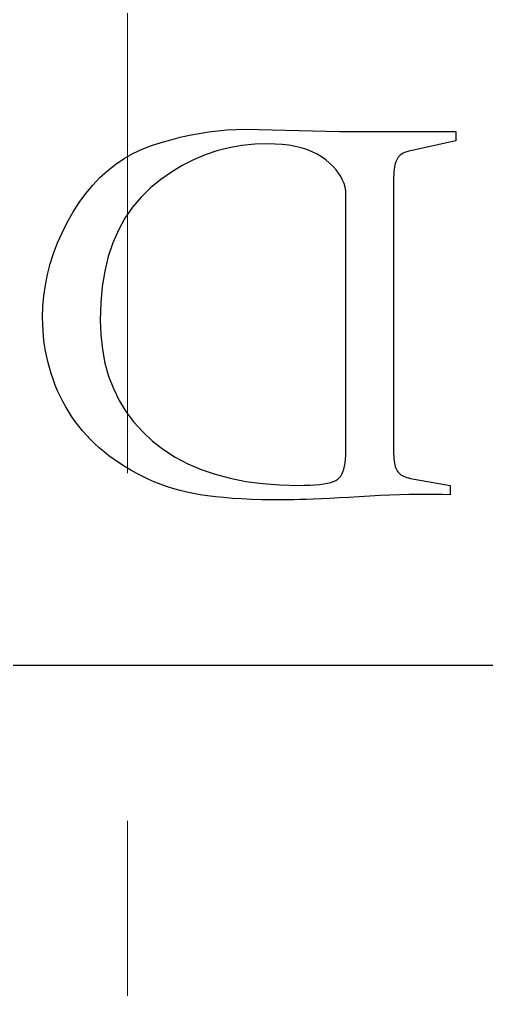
# Model space of a CAD drawing. Header units: millimetres. Extents: x -105 to 105, y -148 to 148.
# Drawn here: x -3.15 to -0.45, y 83.44 to 89.02 of the extents above; entities that cross this region are included whole.
import ezdxf

# ---------------------------------------------------------------- set-up
doc = ezdxf.new("R2010")
doc.units = ezdxf.units.MM
doc.linetypes.add('点画线', pattern=[18, 12, -2, 2, -2])
doc.layers.get('0').update_dxf_attribs({"lineweight": 18})

msp = doc.modelspace()

# ---------------------------------------------------------------- linework, layer by layer
at = {"linetype": '点画线'}
msp.add_line((-2.5231, 116.4128), (-2.5231, 80.5244), dxfattribs=at)
at = {"color": 7, "lineweight": 30, "ltscale": 0.001396}
msp.add_line((-2.2191, 88.3451), (-2.1646, 88.3573), dxfattribs=at)
at = {"color": 7, "lineweight": 30, "ltscale": 0.001378}
msp.add_line((-2.1646, 88.3573), (-2.1104, 88.3676), dxfattribs=at)
at = {"color": 7, "lineweight": 30, "ltscale": 0.001362}
msp.add_line((-2.1104, 88.3676), (-2.0566, 88.376), dxfattribs=at)
at = {"color": 7, "lineweight": 30, "ltscale": 0.001347}
msp.add_line((-2.0566, 88.376), (-2.0032, 88.3826), dxfattribs=at)
at = {"color": 7, "lineweight": 30, "ltscale": 0.001334}
msp.add_line((-2.0032, 88.3826), (-1.95, 88.3873), dxfattribs=at)
at = {"color": 7, "lineweight": 30, "ltscale": 0.001322}
msp.add_line((-1.95, 88.3873), (-1.8972, 88.3901), dxfattribs=at)
at = {"color": 7, "lineweight": 30, "ltscale": 0.001312}
msp.add_line((-1.8972, 88.3901), (-1.8448, 88.3911), dxfattribs=at)
at = {"color": 7, "lineweight": 30, "ltscale": 0.01358}
msp.add_line((-1.8448, 88.3911), (-1.3017, 88.3777), dxfattribs=at)
at = {"color": 7, "lineweight": 30, "ltscale": 0.016761}
msp.add_line((-1.3017, 88.3777), (-0.6313, 88.3777), dxfattribs=at)
at = {"color": 7, "lineweight": 30, "ltscale": 0.001341}
for p, q in [((-0.6313, 88.3777), (-0.6313, 88.324)), ((-0.6648, 86.3429), (-0.6648, 86.2892))]:
    msp.add_line(p, q, dxfattribs=at)
at = {"color": 7, "lineweight": 30, "ltscale": 0.00146}
msp.add_line((-2.4391, 88.2765), (-2.3845, 88.2972), dxfattribs=at)
at = {"color": 7, "lineweight": 30, "ltscale": 0.001457}
for p, q in [((-2.3845, 88.2972), (-2.329, 88.315)), ((-2.5904, 88.1907), (-2.5421, 88.2232))]:
    msp.add_line(p, q, dxfattribs=at)
at = {"color": 7, "lineweight": 30, "ltscale": 0.001435}
msp.add_line((-2.329, 88.315), (-2.2739, 88.331), dxfattribs=at)
at = {"color": 7, "lineweight": 30, "ltscale": 0.001415}
msp.add_line((-2.2739, 88.331), (-2.2191, 88.3451), dxfattribs=at)
at = {"color": 7, "lineweight": 30, "ltscale": 0.001836}
msp.add_line((-1.8644, 88.2971), (-1.9368, 88.2845), dxfattribs=at)
at = {"color": 7, "lineweight": 30, "ltscale": 0.001866}
msp.add_line((-1.7902, 88.3047), (-1.8644, 88.2971), dxfattribs=at)
at = {"color": 7, "lineweight": 30, "ltscale": 0.001905}
msp.add_line((-1.714, 88.3073), (-1.7902, 88.3047), dxfattribs=at)
at = {"color": 7, "lineweight": 30, "ltscale": 0.001064}
msp.add_line((-1.6715, 88.3063), (-1.714, 88.3073), dxfattribs=at)
at = {"color": 7, "lineweight": 30, "ltscale": 0.001015}
msp.add_line((-1.631, 88.3036), (-1.6715, 88.3063), dxfattribs=at)
at = {"color": 7, "lineweight": 30, "ltscale": 0.000968372}
msp.add_line((-1.5925, 88.299), (-1.631, 88.3036), dxfattribs=at)
at = {"color": 7, "lineweight": 30, "ltscale": 0.000924722}
msp.add_line((-1.5561, 88.2925), (-1.5925, 88.299), dxfattribs=at)
at = {"color": 7, "lineweight": 30, "ltscale": 0.000883964}
msp.add_line((-1.5217, 88.2842), (-1.5561, 88.2925), dxfattribs=at)
at = {"color": 7, "lineweight": 30, "ltscale": 0.00669}
msp.add_line((-0.6313, 88.324), (-0.8928, 88.267), dxfattribs=at)
at = {"color": 7, "lineweight": 30, "ltscale": 0.00145}
msp.add_line((-2.5421, 88.2232), (-2.4916, 88.2518), dxfattribs=at)
at = {"color": 7, "lineweight": 30, "ltscale": 0.001451}
msp.add_line((-2.4916, 88.2518), (-2.4391, 88.2765), dxfattribs=at)
at = {"color": 7, "lineweight": 30, "ltscale": 0.001804}
msp.add_line((-2.0757, 88.244), (-2.1423, 88.2161), dxfattribs=at)
at = {"color": 7, "lineweight": 30, "ltscale": 0.001805}
msp.add_line((-2.0072, 88.2668), (-2.0757, 88.244), dxfattribs=at)
at = {"color": 7, "lineweight": 30, "ltscale": 0.001815}
msp.add_line((-1.9368, 88.2845), (-2.0072, 88.2668), dxfattribs=at)
at = {"color": 7, "lineweight": 30, "ltscale": 0.000847148}
msp.add_line((-1.4894, 88.2741), (-1.5217, 88.2842), dxfattribs=at)
at = {"color": 7, "lineweight": 30, "ltscale": 0.000814349}
msp.add_line((-1.4591, 88.2621), (-1.4894, 88.2741), dxfattribs=at)
at = {"color": 7, "lineweight": 30, "ltscale": 0.000786146}
msp.add_line((-1.4309, 88.2483), (-1.4591, 88.2621), dxfattribs=at)
at = {"color": 7, "lineweight": 30, "ltscale": 0.000763208}
msp.add_line((-1.4047, 88.2326), (-1.4309, 88.2483), dxfattribs=at)
at = {"color": 7, "lineweight": 30, "ltscale": 0.000200388}
msp.add_line((-0.9582, 88.2359), (-0.9635, 88.2299), dxfattribs=at)
at = {"color": 7, "lineweight": 30, "ltscale": 0.000203115}
msp.add_line((-0.9522, 88.2415), (-0.9582, 88.2359), dxfattribs=at)
at = {"color": 7, "lineweight": 30, "ltscale": 0.000207572}
msp.add_line((-0.9457, 88.2465), (-0.9522, 88.2415), dxfattribs=at)
at = {"color": 7, "lineweight": 30, "ltscale": 0.000214032}
msp.add_line((-0.9384, 88.2511), (-0.9457, 88.2465), dxfattribs=at)
at = {"color": 7, "lineweight": 30, "ltscale": 0.000222076}
msp.add_line((-0.9306, 88.2552), (-0.9384, 88.2511), dxfattribs=at)
at = {"color": 7, "lineweight": 30, "ltscale": 0.000231213}
msp.add_line((-0.9221, 88.2589), (-0.9306, 88.2552), dxfattribs=at)
at = {"color": 7, "lineweight": 30, "ltscale": 0.00024183}
msp.add_line((-0.9129, 88.2621), (-0.9221, 88.2589), dxfattribs=at)
at = {"color": 7, "lineweight": 30, "ltscale": 0.000253591}
msp.add_line((-0.9032, 88.2648), (-0.9129, 88.2621), dxfattribs=at)
at = {"color": 7, "lineweight": 30, "ltscale": 0.000266137}
msp.add_line((-0.8928, 88.267), (-0.9032, 88.2648), dxfattribs=at)
at = {"color": 7, "lineweight": 30, "ltscale": 0.001473}
msp.add_line((-2.6367, 88.1543), (-2.5904, 88.1907), dxfattribs=at)
at = {"color": 7, "lineweight": 30, "ltscale": 0.001834}
msp.add_line((-2.2069, 88.1832), (-2.2697, 88.1453), dxfattribs=at)
at = {"color": 7, "lineweight": 30, "ltscale": 0.001814}
msp.add_line((-2.1423, 88.2161), (-2.2069, 88.1832), dxfattribs=at)
at = {"color": 7, "lineweight": 30, "ltscale": 0.000745791}
msp.add_line((-1.3805, 88.2151), (-1.4047, 88.2326), dxfattribs=at)
at = {"color": 7, "lineweight": 30, "ltscale": 0.000719465}
msp.add_line((-1.3585, 88.1965), (-1.3805, 88.2151), dxfattribs=at)
at = {"color": 7, "lineweight": 30, "ltscale": 0.000681634}
msp.add_line((-1.3389, 88.1776), (-1.3585, 88.1965), dxfattribs=at)
at = {"color": 7, "lineweight": 30, "ltscale": 0.000309313}
msp.add_line((-0.9821, 88.187), (-0.9845, 88.1748), dxfattribs=at)
at = {"color": 7, "lineweight": 30, "ltscale": 0.000282198}
msp.add_line((-0.9793, 88.1979), (-0.9821, 88.187), dxfattribs=at)
at = {"color": 7, "lineweight": 30, "ltscale": 0.000256342}
msp.add_line((-0.976, 88.2076), (-0.9793, 88.1979), dxfattribs=at)
at = {"color": 7, "lineweight": 30, "ltscale": 0.000232092}
msp.add_line((-0.9723, 88.2161), (-0.976, 88.2076), dxfattribs=at)
at = {"color": 7, "lineweight": 30, "ltscale": 0.000210035}
msp.add_line((-0.9682, 88.2235), (-0.9723, 88.2161), dxfattribs=at)
at = {"color": 7, "lineweight": 30, "ltscale": 0.000199578}
msp.add_line((-0.9635, 88.2299), (-0.9682, 88.2235), dxfattribs=at)
at = {"color": 7, "lineweight": 30, "ltscale": 0.001496}
msp.add_line((-2.681, 88.114), (-2.6367, 88.1543), dxfattribs=at)
at = {"color": 7, "lineweight": 30, "ltscale": 0.001863}
msp.add_line((-2.2697, 88.1453), (-2.3306, 88.1023), dxfattribs=at)
at = {"color": 7, "lineweight": 30, "ltscale": 0.000646979}
msp.add_line((-1.3215, 88.1584), (-1.3389, 88.1776), dxfattribs=at)
at = {"color": 7, "lineweight": 30, "ltscale": 0.000615214}
msp.add_line((-1.3065, 88.1389), (-1.3215, 88.1584), dxfattribs=at)
at = {"color": 7, "lineweight": 30, "ltscale": 0.000588284}
msp.add_line((-1.2938, 88.1191), (-1.3065, 88.1389), dxfattribs=at)
at = {"color": 7, "lineweight": 30, "ltscale": 0.000424313}
msp.add_line((-0.9891, 88.1312), (-0.9898, 88.1142), dxfattribs=at)
at = {"color": 7, "lineweight": 30, "ltscale": 0.000395001}
msp.add_line((-0.988, 88.147), (-0.9891, 88.1312), dxfattribs=at)
at = {"color": 7, "lineweight": 30, "ltscale": 0.000365537}
msp.add_line((-0.9865, 88.1615), (-0.988, 88.147), dxfattribs=at)
at = {"color": 7, "lineweight": 30, "ltscale": 0.000337177}
msp.add_line((-0.9845, 88.1748), (-0.9865, 88.1615), dxfattribs=at)
at = {"color": 7, "lineweight": 30, "ltscale": 0.001567}
msp.add_line((-2.7631, 88.0215), (-2.7231, 88.0697), dxfattribs=at)
at = {"color": 7, "lineweight": 30, "ltscale": 0.001528}
msp.add_line((-2.7231, 88.0697), (-2.681, 88.114), dxfattribs=at)
at = {"color": 7, "lineweight": 30, "ltscale": 0.001902}
msp.add_line((-2.3306, 88.1023), (-2.3895, 88.0542), dxfattribs=at)
at = {"color": 7, "lineweight": 30, "ltscale": 0.000565761}
msp.add_line((-1.2834, 88.099), (-1.2938, 88.1191), dxfattribs=at)
at = {"color": 7, "lineweight": 30, "ltscale": 0.000548777}
msp.add_line((-1.2753, 88.0786), (-1.2834, 88.099), dxfattribs=at)
at = {"color": 7, "lineweight": 30, "ltscale": 0.000537281}
msp.add_line((-1.2695, 88.0579), (-1.2753, 88.0786), dxfattribs=at)
at = {"color": 7, "lineweight": 30, "ltscale": 0.000454173}
msp.add_line((-0.9898, 88.1142), (-0.99, 88.0961), dxfattribs=at)
at = {"color": 7, "lineweight": 30, "ltscale": 0.038885}
msp.add_line((-0.99, 88.0961), (-0.99, 86.5407), dxfattribs=at)
at = {"color": 7, "lineweight": 30, "ltscale": 0.001612}
msp.add_line((-2.8011, 87.9694), (-2.7631, 88.0215), dxfattribs=at)
at = {"color": 7, "lineweight": 30, "ltscale": 0.001914}
for p, q in [((-2.3895, 88.0542), (-2.4446, 88.001)), ((-2.6312, 86.9709), (-2.6041, 86.8993))]:
    msp.add_line(p, q, dxfattribs=at)
at = {"color": 7, "lineweight": 30, "ltscale": 0.000532216}
msp.add_line((-1.266, 88.0369), (-1.2695, 88.0579), dxfattribs=at)
at = {"color": 7, "lineweight": 30, "ltscale": 0.00053331}
msp.add_line((-1.2649, 88.0156), (-1.266, 88.0369), dxfattribs=at)
at = {"color": 7, "lineweight": 30, "ltscale": 0.036874}
msp.add_line((-1.2649, 86.5407), (-1.2649, 88.0156), dxfattribs=at)
at = {"color": 7, "lineweight": 30, "ltscale": 0.001664}
msp.add_line((-2.837, 87.9134), (-2.8011, 87.9694), dxfattribs=at)
at = {"color": 7, "lineweight": 30, "ltscale": 0.001907}
msp.add_line((-2.4446, 88.001), (-2.4939, 87.9428), dxfattribs=at)
at = {"color": 7, "lineweight": 30, "ltscale": 0.001675}
msp.add_line((-2.8701, 87.8551), (-2.837, 87.9134), dxfattribs=at)
at = {"color": 7, "lineweight": 30, "ltscale": 0.00192}
msp.add_line((-2.4939, 87.9428), (-2.5374, 87.8795), dxfattribs=at)
at = {"color": 7, "lineweight": 30, "ltscale": 0.001645}
msp.add_line((-2.8998, 87.7964), (-2.8701, 87.8551), dxfattribs=at)
at = {"color": 7, "lineweight": 30, "ltscale": 0.001951}
msp.add_line((-2.5374, 87.8795), (-2.5751, 87.8112), dxfattribs=at)
at = {"color": 7, "lineweight": 30, "ltscale": 0.001619}
msp.add_line((-2.9259, 87.7371), (-2.8998, 87.7964), dxfattribs=at)
at = {"color": 7, "lineweight": 30, "ltscale": 0.002001}
msp.add_line((-2.5751, 87.8112), (-2.607, 87.7378), dxfattribs=at)
at = {"color": 7, "lineweight": 30, "ltscale": 0.001598}
msp.add_line((-2.9486, 87.6774), (-2.9259, 87.7371), dxfattribs=at)
at = {"color": 7, "lineweight": 30, "ltscale": 0.002067}
msp.add_line((-2.607, 87.7378), (-2.6331, 87.6594), dxfattribs=at)
at = {"color": 7, "lineweight": 30, "ltscale": 0.001581}
msp.add_line((-2.9678, 87.6171), (-2.9486, 87.6774), dxfattribs=at)
at = {"color": 7, "lineweight": 30, "ltscale": 0.002149}
msp.add_line((-2.6331, 87.6594), (-2.6534, 87.5758), dxfattribs=at)
at = {"color": 7, "lineweight": 30, "ltscale": 0.001569}
msp.add_line((-2.9835, 87.5564), (-2.9678, 87.6171), dxfattribs=at)
at = {"color": 7, "lineweight": 30, "ltscale": 0.002244}
msp.add_line((-2.6534, 87.5758), (-2.6679, 87.4872), dxfattribs=at)
at = {"color": 7, "lineweight": 30, "ltscale": 0.001562}
for p, q in [((-2.9957, 87.4951), (-2.9835, 87.5564)), ((-3.0096, 87.3711), (-3.0044, 87.4333))]:
    msp.add_line(p, q, dxfattribs=at)
at = {"color": 7, "lineweight": 30, "ltscale": 0.00156}
msp.add_line((-3.0044, 87.4333), (-2.9957, 87.4951), dxfattribs=at)
at = {"color": 7, "lineweight": 30, "ltscale": 0.002351}
msp.add_line((-2.6679, 87.4872), (-2.6766, 87.3936), dxfattribs=at)
at = {"color": 7, "lineweight": 30, "ltscale": 0.00157}
msp.add_line((-3.0113, 87.3083), (-3.0096, 87.3711), dxfattribs=at)
at = {"color": 7, "lineweight": 30, "ltscale": 0.002469}
msp.add_line((-2.6766, 87.3936), (-2.6795, 87.2949), dxfattribs=at)
at = {"color": 7, "lineweight": 30, "ltscale": 0.000933769}
msp.add_line((-3.0107, 87.271), (-3.0113, 87.3083), dxfattribs=at)
at = {"color": 7, "lineweight": 30, "ltscale": 0.002167}
msp.add_line((-2.6795, 87.2949), (-2.6765, 87.2083), dxfattribs=at)
at = {"color": 7, "lineweight": 30, "ltscale": 0.000924453}
msp.add_line((-3.0089, 87.234), (-3.0107, 87.271), dxfattribs=at)
at = {"color": 7, "lineweight": 30, "ltscale": 0.000916721}
msp.add_line((-3.0059, 87.1975), (-3.0089, 87.234), dxfattribs=at)
at = {"color": 7, "lineweight": 30, "ltscale": 0.00090948}
msp.add_line((-3.0017, 87.1614), (-3.0059, 87.1975), dxfattribs=at)
at = {"color": 7, "lineweight": 30, "ltscale": 0.002084}
msp.add_line((-2.6765, 87.2083), (-2.6674, 87.1254), dxfattribs=at)
at = {"color": 7, "lineweight": 30, "ltscale": 0.000903636}
msp.add_line((-2.9963, 87.1256), (-3.0017, 87.1614), dxfattribs=at)
at = {"color": 7, "lineweight": 30, "ltscale": 0.000898745}
msp.add_line((-2.9896, 87.0903), (-2.9963, 87.1256), dxfattribs=at)
at = {"color": 7, "lineweight": 30, "ltscale": 0.002014}
msp.add_line((-2.6674, 87.1254), (-2.6523, 87.0463), dxfattribs=at)
at = {"color": 7, "lineweight": 30, "ltscale": 0.00089497}
msp.add_line((-2.9818, 87.0554), (-2.9896, 87.0903), dxfattribs=at)
at = {"color": 7, "lineweight": 30, "ltscale": 0.000892412}
msp.add_line((-2.9727, 87.0208), (-2.9818, 87.0554), dxfattribs=at)
at = {"color": 7, "lineweight": 30, "ltscale": 0.000890892}
msp.add_line((-2.9625, 86.9867), (-2.9727, 87.0208), dxfattribs=at)
at = {"color": 7, "lineweight": 30, "ltscale": 0.001956}
msp.add_line((-2.6523, 87.0463), (-2.6312, 86.9709), dxfattribs=at)
at = {"color": 7, "lineweight": 30, "ltscale": 0.000890395}
msp.add_line((-2.951, 86.953), (-2.9625, 86.9867), dxfattribs=at)
at = {"color": 7, "lineweight": 30, "ltscale": 0.000885792}
msp.add_line((-2.9385, 86.9198), (-2.951, 86.953), dxfattribs=at)
at = {"color": 7, "lineweight": 30, "ltscale": 0.000877102}
msp.add_line((-2.9249, 86.8875), (-2.9385, 86.9198), dxfattribs=at)
at = {"color": 7, "lineweight": 30, "ltscale": 0.001888}
msp.add_line((-2.6041, 86.8993), (-2.5709, 86.8315), dxfattribs=at)
at = {"color": 7, "lineweight": 30, "ltscale": 0.00086891}
msp.add_line((-2.9104, 86.8559), (-2.9249, 86.8875), dxfattribs=at)
at = {"color": 7, "lineweight": 30, "ltscale": 0.000862291}
msp.add_line((-2.895, 86.8251), (-2.9104, 86.8559), dxfattribs=at)
at = {"color": 7, "lineweight": 30, "ltscale": 0.000856392}
msp.add_line((-2.8785, 86.795), (-2.895, 86.8251), dxfattribs=at)
at = {"color": 7, "lineweight": 30, "ltscale": 0.000851762}
msp.add_line((-2.8611, 86.7657), (-2.8785, 86.795), dxfattribs=at)
at = {"color": 7, "lineweight": 30, "ltscale": 0.001878}
msp.add_line((-2.5709, 86.8315), (-2.5316, 86.7674), dxfattribs=at)
at = {"color": 7, "lineweight": 30, "ltscale": 0.000847983}
msp.add_line((-2.8427, 86.7372), (-2.8611, 86.7657), dxfattribs=at)
at = {"color": 7, "lineweight": 30, "ltscale": 0.000845643}
msp.add_line((-2.8234, 86.7095), (-2.8427, 86.7372), dxfattribs=at)
at = {"color": 7, "lineweight": 30, "ltscale": 0.001886}
msp.add_line((-2.5316, 86.7674), (-2.4864, 86.7071), dxfattribs=at)
at = {"color": 7, "lineweight": 30, "ltscale": 0.000844501}
msp.add_line((-2.803, 86.6825), (-2.8234, 86.7095), dxfattribs=at)
at = {"color": 7, "lineweight": 30, "ltscale": 0.000844032}
msp.add_line((-2.7817, 86.6563), (-2.803, 86.6825), dxfattribs=at)
at = {"color": 7, "lineweight": 30, "ltscale": 0.001909}
msp.add_line((-2.4864, 86.7071), (-2.4351, 86.6505), dxfattribs=at)
at = {"color": 7, "lineweight": 30, "ltscale": 0.000848213}
msp.add_line((-2.7593, 86.6308), (-2.7817, 86.6563), dxfattribs=at)
at = {"color": 7, "lineweight": 30, "ltscale": 0.000856979}
msp.add_line((-2.7357, 86.606), (-2.7593, 86.6308), dxfattribs=at)
at = {"color": 7, "lineweight": 30, "ltscale": 0.001949}
msp.add_line((-2.4351, 86.6505), (-2.3778, 86.5976), dxfattribs=at)
at = {"color": 7, "lineweight": 30, "ltscale": 0.000866735}
msp.add_line((-2.7109, 86.5817), (-2.7357, 86.606), dxfattribs=at)
at = {"color": 7, "lineweight": 30, "ltscale": 0.000877844}
msp.add_line((-2.6849, 86.5582), (-2.7109, 86.5817), dxfattribs=at)
at = {"color": 7, "lineweight": 30, "ltscale": 0.00198}
msp.add_line((-2.3778, 86.5976), (-2.3151, 86.5492), dxfattribs=at)
at = {"color": 7, "lineweight": 30, "ltscale": 0.000890115}
msp.add_line((-2.6577, 86.5352), (-2.6849, 86.5582), dxfattribs=at)
at = {"color": 7, "lineweight": 30, "ltscale": 0.000903384}
msp.add_line((-2.6293, 86.5129), (-2.6577, 86.5352), dxfattribs=at)
at = {"color": 7, "lineweight": 30, "ltscale": 0.000917577}
msp.add_line((-2.5996, 86.4912), (-2.6293, 86.5129), dxfattribs=at)
at = {"color": 7, "lineweight": 30, "ltscale": 0.002003}
msp.add_line((-2.3151, 86.5492), (-2.2477, 86.5059), dxfattribs=at)
at = {"color": 7, "lineweight": 30, "ltscale": 0.002039}
msp.add_line((-2.2477, 86.5059), (-2.1756, 86.4677), dxfattribs=at)
at = {"color": 7, "lineweight": 30, "ltscale": 0.000568913}
msp.add_line((-1.2667, 86.4934), (-1.2653, 86.5161), dxfattribs=at)
at = {"color": 7, "lineweight": 30, "ltscale": 0.000614086}
msp.add_line((-1.2653, 86.5161), (-1.2649, 86.5407), dxfattribs=at)
at = {"color": 7, "lineweight": 30, "ltscale": 0.000390656}
msp.add_line((-0.99, 86.5407), (-0.9898, 86.525), dxfattribs=at)
at = {"color": 7, "lineweight": 30, "ltscale": 0.000367474}
msp.add_line((-0.9898, 86.525), (-0.9892, 86.5103), dxfattribs=at)
at = {"color": 7, "lineweight": 30, "ltscale": 0.000344245}
msp.add_line((-0.9892, 86.5103), (-0.9882, 86.4966), dxfattribs=at)
at = {"color": 7, "lineweight": 30, "ltscale": 0.000933372}
msp.add_line((-2.5688, 86.4702), (-2.5996, 86.4912), dxfattribs=at)
at = {"color": 7, "lineweight": 30, "ltscale": 0.000949724}
msp.add_line((-2.5367, 86.4498), (-2.5688, 86.4702), dxfattribs=at)
at = {"color": 7, "lineweight": 30, "ltscale": 0.000966872}
msp.add_line((-2.5035, 86.43), (-2.5367, 86.4498), dxfattribs=at)
at = {"color": 7, "lineweight": 30, "ltscale": 0.00209}
msp.add_line((-2.1756, 86.4677), (-2.0989, 86.4346), dxfattribs=at)
at = {"color": 7, "lineweight": 30, "ltscale": 0.000442156}
msp.add_line((-1.2766, 86.4363), (-1.2724, 86.4535), dxfattribs=at)
at = {"color": 7, "lineweight": 30, "ltscale": 0.000482744}
msp.add_line((-1.2724, 86.4535), (-1.2691, 86.4725), dxfattribs=at)
at = {"color": 7, "lineweight": 30, "ltscale": 0.000524936}
msp.add_line((-1.2691, 86.4725), (-1.2667, 86.4934), dxfattribs=at)
at = {"color": 7, "lineweight": 30, "ltscale": 0.000322372}
msp.add_line((-0.9882, 86.4966), (-0.9868, 86.4838), dxfattribs=at)
at = {"color": 7, "lineweight": 30, "ltscale": 0.000299829}
msp.add_line((-0.9868, 86.4838), (-0.9849, 86.4719), dxfattribs=at)
at = {"color": 7, "lineweight": 30, "ltscale": 0.000278864}
msp.add_line((-0.9849, 86.4719), (-0.9827, 86.461), dxfattribs=at)
at = {"color": 7, "lineweight": 30, "ltscale": 0.000258101}
msp.add_line((-0.9827, 86.461), (-0.9801, 86.451), dxfattribs=at)
at = {"color": 7, "lineweight": 30, "ltscale": 0.000238609}
msp.add_line((-0.9801, 86.451), (-0.9771, 86.442), dxfattribs=at)
at = {"color": 7, "lineweight": 30, "ltscale": 0.000973496}
msp.add_line((-2.4694, 86.4112), (-2.5035, 86.43), dxfattribs=at)
at = {"color": 7, "lineweight": 30, "ltscale": 0.00096895}
msp.add_line((-2.4349, 86.3936), (-2.4694, 86.4112), dxfattribs=at)
at = {"color": 7, "lineweight": 30, "ltscale": 0.000965446}
msp.add_line((-2.3999, 86.3771), (-2.4349, 86.3936), dxfattribs=at)
at = {"color": 7, "lineweight": 30, "ltscale": 0.002154}
msp.add_line((-2.0989, 86.4346), (-2.0174, 86.4066), dxfattribs=at)
at = {"color": 7, "lineweight": 30, "ltscale": 0.002229}
msp.add_line((-2.0174, 86.4066), (-1.9313, 86.3836), dxfattribs=at)
at = {"color": 7, "lineweight": 30, "ltscale": 0.000316058}
msp.add_line((-1.3029, 86.386), (-1.2949, 86.3958), dxfattribs=at)
at = {"color": 7, "lineweight": 30, "ltscale": 0.000340161}
msp.add_line((-1.2949, 86.3958), (-1.2878, 86.4075), dxfattribs=at)
at = {"color": 7, "lineweight": 30, "ltscale": 0.00037023}
msp.add_line((-1.2878, 86.4075), (-1.2818, 86.421), dxfattribs=at)
at = {"color": 7, "lineweight": 30, "ltscale": 0.000404539}
msp.add_line((-1.2818, 86.421), (-1.2766, 86.4363), dxfattribs=at)
at = {"color": 7, "lineweight": 30, "ltscale": 0.000220022}
msp.add_line((-0.9771, 86.442), (-0.9737, 86.4339), dxfattribs=at)
at = {"color": 7, "lineweight": 30, "ltscale": 0.000203256}
msp.add_line((-0.9737, 86.4339), (-0.9699, 86.4267), dxfattribs=at)
at = {"color": 7, "lineweight": 30, "ltscale": 0.00019542}
msp.add_line((-0.9699, 86.4267), (-0.9655, 86.4202), dxfattribs=at)
at = {"color": 7, "lineweight": 30, "ltscale": 0.000197386}
msp.add_line((-0.9655, 86.4202), (-0.9603, 86.4142), dxfattribs=at)
at = {"color": 7, "lineweight": 30, "ltscale": 0.000201583}
msp.add_line((-0.9603, 86.4142), (-0.9545, 86.4087), dxfattribs=at)
at = {"color": 7, "lineweight": 30, "ltscale": 0.000208026}
msp.add_line((-0.9545, 86.4087), (-0.9479, 86.4036), dxfattribs=at)
at = {"color": 7, "lineweight": 30, "ltscale": 0.000216452}
msp.add_line((-0.9479, 86.4036), (-0.9405, 86.399), dxfattribs=at)
at = {"color": 7, "lineweight": 30, "ltscale": 0.000226819}
msp.add_line((-0.9405, 86.399), (-0.9324, 86.3949), dxfattribs=at)
at = {"color": 7, "lineweight": 30, "ltscale": 0.000238419}
msp.add_line((-0.9324, 86.3949), (-0.9236, 86.3913), dxfattribs=at)
at = {"color": 7, "lineweight": 30, "ltscale": 0.000962645}
msp.add_line((-2.3646, 86.3619), (-2.3999, 86.3771), dxfattribs=at)
at = {"color": 7, "lineweight": 30, "ltscale": 0.000961606}
msp.add_line((-2.3288, 86.3479), (-2.3646, 86.3619), dxfattribs=at)
at = {"color": 7, "lineweight": 30, "ltscale": 0.0009614}
msp.add_line((-2.2925, 86.3351), (-2.3288, 86.3479), dxfattribs=at)
at = {"color": 7, "lineweight": 30, "ltscale": 0.002314}
msp.add_line((-1.9313, 86.3836), (-1.8404, 86.3658), dxfattribs=at)
at = {"color": 7, "lineweight": 30, "ltscale": 0.00241}
msp.add_line((-1.8404, 86.3658), (-1.7449, 86.3531), dxfattribs=at)
at = {"color": 7, "lineweight": 30, "ltscale": 0.002513}
msp.add_line((-1.7449, 86.3531), (-1.6447, 86.3454), dxfattribs=at)
at = {"color": 7, "lineweight": 30, "ltscale": 0.002624}
msp.add_line((-1.6447, 86.3454), (-1.5397, 86.3429), dxfattribs=at)
at = {"color": 7, "lineweight": 30, "ltscale": 0.000871703}
msp.add_line((-1.5397, 86.3429), (-1.5049, 86.3432), dxfattribs=at)
at = {"color": 7, "lineweight": 30, "ltscale": 0.000804766}
msp.add_line((-1.5049, 86.3432), (-1.4727, 86.3443), dxfattribs=at)
at = {"color": 7, "lineweight": 30, "ltscale": 0.000738875}
msp.add_line((-1.4727, 86.3443), (-1.4432, 86.346), dxfattribs=at)
at = {"color": 7, "lineweight": 30, "ltscale": 0.000673085}
msp.add_line((-1.4432, 86.346), (-1.4164, 86.3485), dxfattribs=at)
at = {"color": 7, "lineweight": 30, "ltscale": 0.000608654}
msp.add_line((-1.4164, 86.3485), (-1.3922, 86.3517), dxfattribs=at)
at = {"color": 7, "lineweight": 30, "ltscale": 0.000545182}
msp.add_line((-1.3922, 86.3517), (-1.3708, 86.3555), dxfattribs=at)
at = {"color": 7, "lineweight": 30, "ltscale": 0.000482962}
msp.add_line((-1.3708, 86.3555), (-1.352, 86.3601), dxfattribs=at)
at = {"color": 7, "lineweight": 30, "ltscale": 0.000423542}
msp.add_line((-1.352, 86.3601), (-1.3359, 86.3654), dxfattribs=at)
at = {"color": 7, "lineweight": 30, "ltscale": 0.00036697}
msp.add_line((-1.3359, 86.3654), (-1.3225, 86.3714), dxfattribs=at)
at = {"color": 7, "lineweight": 30, "ltscale": 0.000316066}
msp.add_line((-1.3225, 86.3714), (-1.3118, 86.3781), dxfattribs=at)
at = {"color": 7, "lineweight": 30, "ltscale": 0.000298816}
msp.add_line((-1.3118, 86.3781), (-1.3029, 86.386), dxfattribs=at)
at = {"color": 7, "lineweight": 30, "ltscale": 0.000251758}
msp.add_line((-0.9236, 86.3913), (-0.9141, 86.3881), dxfattribs=at)
at = {"color": 7, "lineweight": 30, "ltscale": 0.00026611}
msp.add_line((-0.9141, 86.3881), (-0.9038, 86.3853), dxfattribs=at)
at = {"color": 7, "lineweight": 30, "ltscale": 0.000281446}
msp.add_line((-0.9038, 86.3853), (-0.8928, 86.3831), dxfattribs=at)
at = {"color": 7, "lineweight": 30, "ltscale": 0.005787}
msp.add_line((-0.8928, 86.3831), (-0.6648, 86.3429), dxfattribs=at)
at = {"color": 7, "lineweight": 30, "ltscale": 0.000961789}
msp.add_line((-2.2558, 86.3235), (-2.2925, 86.3351), dxfattribs=at)
at = {"color": 7, "lineweight": 30, "ltscale": 0.000963971}
msp.add_line((-2.2187, 86.3131), (-2.2558, 86.3235), dxfattribs=at)
at = {"color": 7, "lineweight": 30, "ltscale": 0.000966476}
msp.add_line((-2.1811, 86.3039), (-2.2187, 86.3131), dxfattribs=at)
at = {"color": 7, "lineweight": 30, "ltscale": 0.000970773}
msp.add_line((-2.1431, 86.2959), (-2.1811, 86.3039), dxfattribs=at)
at = {"color": 7, "lineweight": 30, "ltscale": 0.001005}
msp.add_line((-2.1035, 86.2889), (-2.1431, 86.2959), dxfattribs=at)
at = {"color": 7, "lineweight": 30, "ltscale": 0.00107}
msp.add_line((-2.0612, 86.2827), (-2.1035, 86.2889), dxfattribs=at)
at = {"color": 7, "lineweight": 30, "ltscale": 0.001136}
for p, q in [((-2.0161, 86.2771), (-2.0612, 86.2827)), ((-1.4055, 86.2657), (-1.4509, 86.2637))]:
    msp.add_line(p, q, dxfattribs=at)
at = {"color": 7, "lineweight": 30, "ltscale": 0.001474}
msp.add_line((-1.0681, 86.2839), (-1.127, 86.2809), dxfattribs=at)
at = {"color": 7, "lineweight": 30, "ltscale": 0.001426}
msp.add_line((-1.0112, 86.2863), (-1.0681, 86.2839), dxfattribs=at)
at = {"color": 7, "lineweight": 30, "ltscale": 0.001379}
msp.add_line((-0.9561, 86.2882), (-1.0112, 86.2863), dxfattribs=at)
at = {"color": 7, "lineweight": 30, "ltscale": 0.001331}
msp.add_line((-0.9028, 86.2897), (-0.9561, 86.2882), dxfattribs=at)
at = {"color": 7, "lineweight": 30, "ltscale": 0.001284}
msp.add_line((-0.8515, 86.2906), (-0.9028, 86.2897), dxfattribs=at)
at = {"color": 7, "lineweight": 30, "ltscale": 0.001237}
msp.add_line((-0.802, 86.291), (-0.8515, 86.2906), dxfattribs=at)
at = {"color": 7, "lineweight": 30, "ltscale": 0.00119}
msp.add_line((-0.7544, 86.2909), (-0.802, 86.291), dxfattribs=at)
at = {"color": 7, "lineweight": 30, "ltscale": 0.001143}
msp.add_line((-0.7087, 86.2903), (-0.7544, 86.2909), dxfattribs=at)
at = {"color": 7, "lineweight": 30, "ltscale": 0.001096}
msp.add_line((-0.6648, 86.2892), (-0.7087, 86.2903), dxfattribs=at)
at = {"color": 7, "lineweight": 30, "ltscale": 0.001202}
msp.add_line((-1.9683, 86.2724), (-2.0161, 86.2771), dxfattribs=at)
at = {"color": 7, "lineweight": 30, "ltscale": 0.001269}
msp.add_line((-1.9177, 86.2683), (-1.9683, 86.2724), dxfattribs=at)
at = {"color": 7, "lineweight": 30, "ltscale": 0.001336}
msp.add_line((-1.8644, 86.265), (-1.9177, 86.2683), dxfattribs=at)
at = {"color": 7, "lineweight": 30, "ltscale": 0.001404}
msp.add_line((-1.8083, 86.2624), (-1.8644, 86.265), dxfattribs=at)
at = {"color": 7, "lineweight": 30, "ltscale": 0.001471}
msp.add_line((-1.7495, 86.2605), (-1.8083, 86.2624), dxfattribs=at)
at = {"color": 7, "lineweight": 30, "ltscale": 0.00154}
msp.add_line((-1.6879, 86.2594), (-1.7495, 86.2605), dxfattribs=at)
at = {"color": 7, "lineweight": 30, "ltscale": 0.001608}
msp.add_line((-1.6235, 86.2591), (-1.6879, 86.2594), dxfattribs=at)
at = {"color": 7, "lineweight": 30, "ltscale": 0.000682083}
msp.add_line((-1.5963, 86.2593), (-1.6235, 86.2591), dxfattribs=at)
at = {"color": 7, "lineweight": 30, "ltscale": 0.00077298}
msp.add_line((-1.5653, 86.2598), (-1.5963, 86.2593), dxfattribs=at)
at = {"color": 7, "lineweight": 30, "ltscale": 0.000863384}
msp.add_line((-1.5308, 86.2607), (-1.5653, 86.2598), dxfattribs=at)
at = {"color": 7, "lineweight": 30, "ltscale": 0.000954225}
msp.add_line((-1.4927, 86.262), (-1.5308, 86.2607), dxfattribs=at)
at = {"color": 7, "lineweight": 30, "ltscale": 0.001045}
msp.add_line((-1.4509, 86.2637), (-1.4927, 86.262), dxfattribs=at)
at = {"color": 7, "lineweight": 30, "ltscale": 0.001227}
msp.add_line((-1.3565, 86.2681), (-1.4055, 86.2657), dxfattribs=at)
at = {"color": 7, "lineweight": 30, "ltscale": 0.001317}
msp.add_line((-1.3039, 86.2709), (-1.3565, 86.2681), dxfattribs=at)
at = {"color": 7, "lineweight": 30, "ltscale": 0.001408}
msp.add_line((-1.2476, 86.274), (-1.3039, 86.2709), dxfattribs=at)
at = {"color": 7, "lineweight": 30, "ltscale": 0.001499}
msp.add_line((-1.1878, 86.2775), (-1.2476, 86.274), dxfattribs=at)
at = {"color": 7, "lineweight": 30, "ltscale": 0.001521}
msp.add_line((-1.127, 86.2809), (-1.1878, 86.2775), dxfattribs=at)
at = {"color": 7, "lineweight": 30, "ltscale": 0.375}
msp.add_line((4.9769, 85.3061), (-10.0231, 85.3061), dxfattribs=at)

doc.saveas('drawing.dxf')
